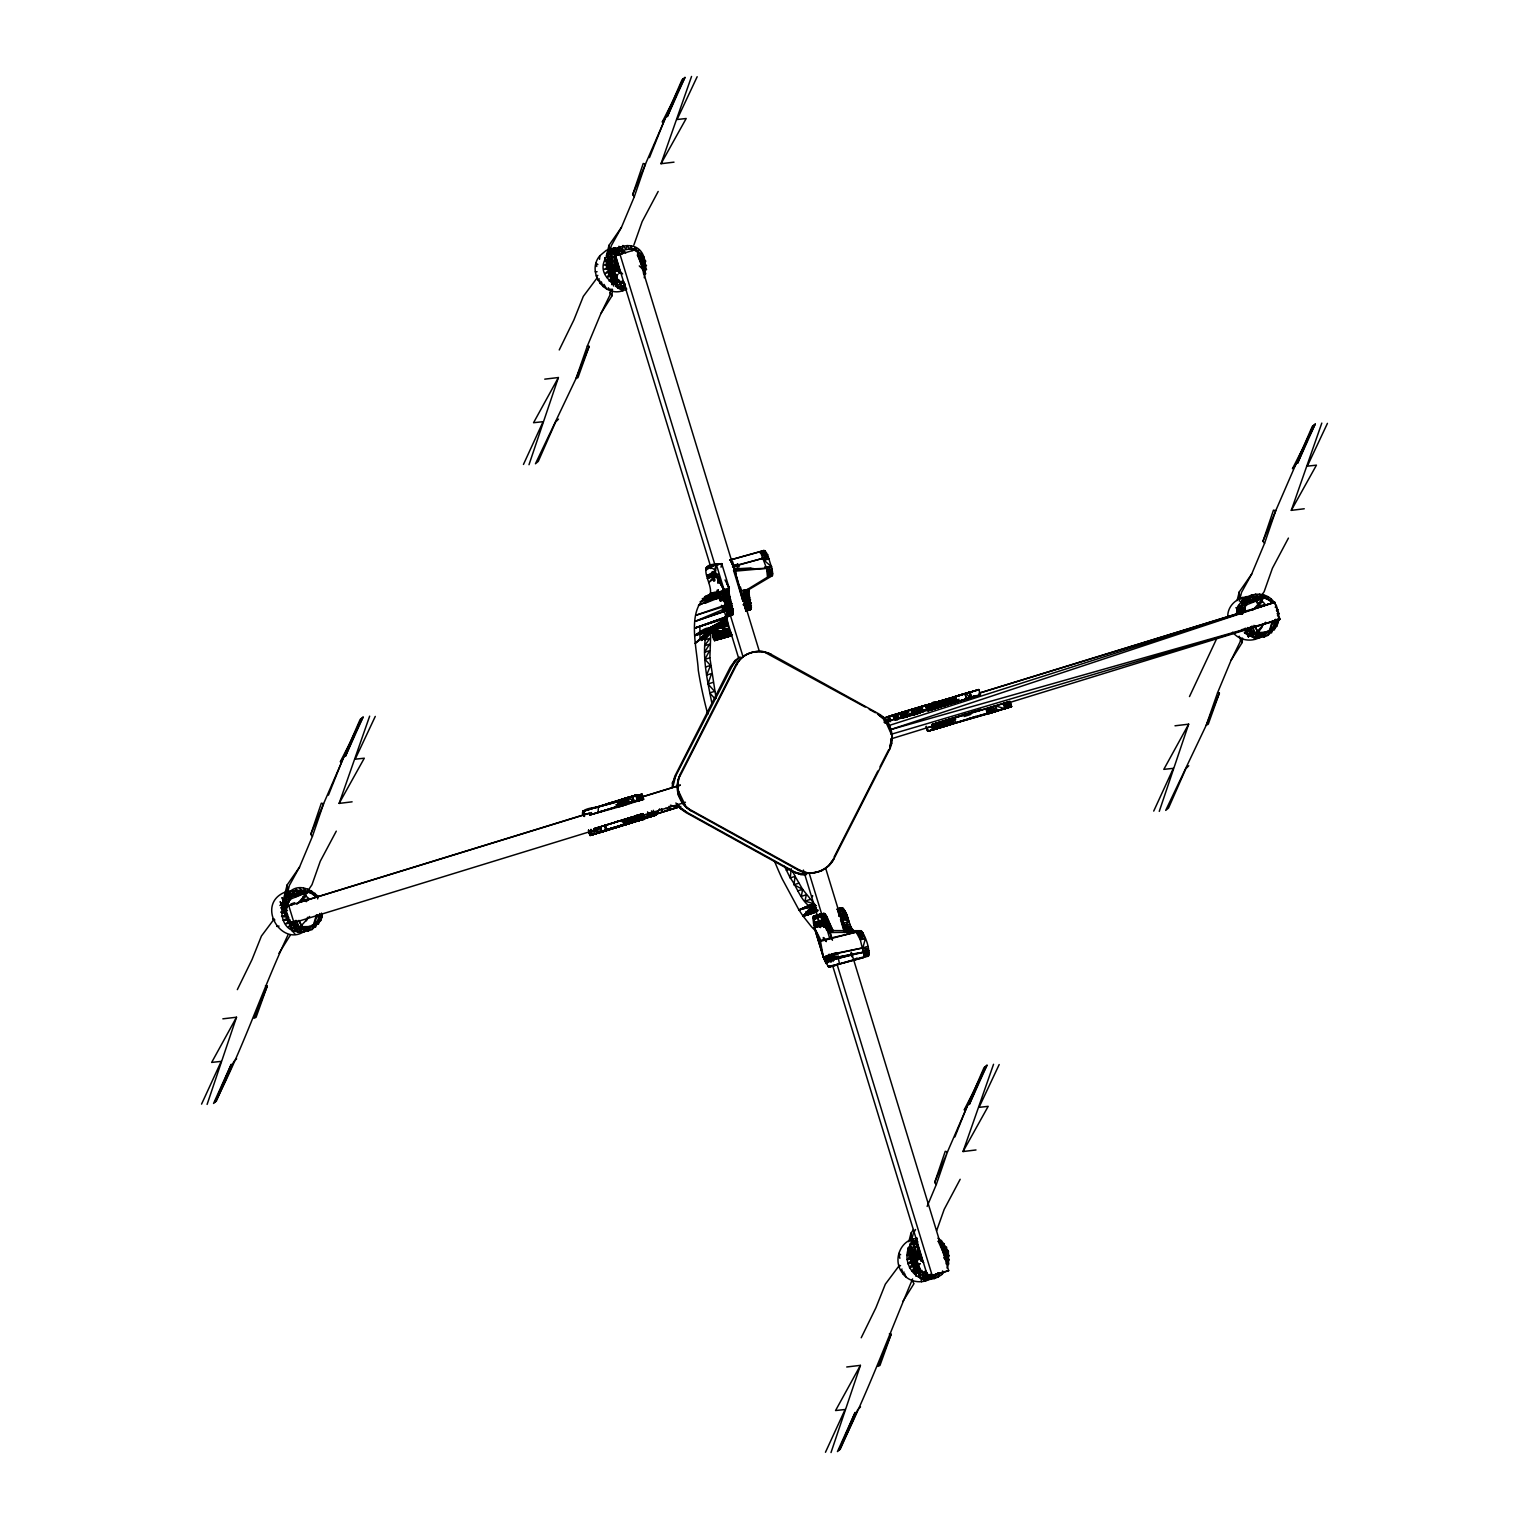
<?xml version="1.0" encoding="UTF-8"?>
<svg xmlns="http://www.w3.org/2000/svg" width="1529" height="1529" viewBox="0 0 1529 1529"><rect width="100%" height="100%" fill="white"/><g stroke="black" fill="none" stroke-linecap="round" stroke-linejoin="round"><path stroke-width="1.5" d="M705.309 602.846L718.993 595.756L718.305 592.258C682.871 597.935 696.956 645.754 698.275 670.161A131.57 34.058 72.9 0 0 707.793 714.291M700.072 639.886L699.842 626.527M711.654 702.059C707.143 679.182 701.486 655.081 706.494 631.859L711.826 629.432L699.823 633.943L713.278 627.253L694.892 635.452L712.227 628.648L694.892 635.452L726.925 619.226L699.823 633.943L711.042 631.381L695.236 643.365L706.13 632.891L711.425 630.33L694.892 635.452L726.925 619.226L713.278 627.253L711.042 631.381L694.892 635.452C711.616 622.704 711.081 627.75 714.521 640.555L731.569 635.682L727.766 625.495L727.135 617.984L694.911 628.056L727.46 616.588C730.461 607.988 722.472 599.425 724.306 590.576L716.26 564.258C694.758 563.857 713.871 584.116 710.01 594.59L704.563 596.788L718.305 592.258L707.143 597.285L705.098 600.152L718.993 595.756L702.212 598.795L716.929 592.66M926.689 727.9L931.658 726.543L933.397 729.734L942.934 726.848L943.355 721.115L944.922 726.218L927.721 731.302L926.173 726.199L927.969 731.225L935.672 728.798L934.104 723.695M636.16 815.836L643.078 813.676L644.129 818.971L600.782 832.407L594.38 830.515L593.864 828.814L631.362 817.346L636.733 821.283L636.16 815.836L643.078 813.676L644.626 818.779L635.032 821.761L632.738 816.849L634.306 821.952L638.491 820.672L636.943 815.549L638.147 815.205L639.562 820.366L638.491 820.672L636.943 815.549L643.059 813.676L644.646 818.779L641.263 819.869L638.147 815.205L639.638 820.328L638.338 820.748L636.16 815.836L603.63 825.851M822.468 870.364C815.129 873.174 805.802 874.473 798.998 869.753L686.464 807.599L678.341 795.176L677.92 780.077L679.965 774.687L735.545 665.402C741.871 652.635 758.9 647.608 771.285 654.431L878.391 713.642C890.776 720.484 895.841 737.131 889.419 749.745L833.84 859.03C827.437 871.683 810.485 876.996 798.1 870.001L691.012 810.79C678.819 804.025 672.779 786.403 680.864 774.438L736.443 665.153C740.705 655.1 753.147 650.054 763.602 651.641L865.146 707.048M913.788 714.846L920.477 712.801L918.853 713.317L917.304 708.214L913.405 709.399L917.209 713.814L917.304 708.214L918.776 707.774L935.022 702.996L937.239 707.908C942.896 706.054 934.926 697.969 931.027 704.238L930.377 710.01L927.778 710.775L925.829 705.786L934.257 703.187L939.265 707.258M736.347 573.853L730.346 559.958L759.053 552.007L760.907 553.269L766.583 568.31L767.52 577.14L744.183 591.436L742.826 600.763L748.082 597.954L749.267 589.353L772.451 575.63L772.164 569.266L767.577 554.798L763.984 550.478L729.792 560.073M977.853 711.405L981.026 709.494L934.735 723.771L934.659 729.371L932.346 726.332L931.849 724.631L1009.943 701.467L1011.548 706.589L1004.821 708.692L995.704 705.92L989.053 707.946L988.9 713.565L945.744 725.74L944.177 720.618L947.082 725.338L945.763 725.74L944.177 720.618L946.967 725.338L948.84 719.222L950.981 724.134L949.012 724.765L947.368 721.535L932.537 724.803M710.87 568.578L711.233 565.998L706.742 566.934L721.726 563.666L729.046 587.614L729.505 604.815L695.982 615.231L729.734 603.515L731.665 603.649L732.888 614.352L694.911 628.056L725.778 617.659L728.32 607.261L722.949 589.429M949.012 724.765L949.108 721L950.579 724.268L948.84 719.222M918.853 713.317L918.776 707.774L919.923 711.157L935.308 708.481L935.022 702.996L928.81 704.907L930.377 710.01L980.433 694.701L978.866 689.598L920.038 707.411L919.923 711.157L939.246 706.876M928.81 704.907L928.581 710.545L940.297 706.99L942.495 700.722L945.151 699.919L955.434 696.804L957.001 701.907L944.062 705.825L942.495 700.722L946.719 705.022L945.151 699.919L949.375 704.2L947.827 699.097L951.86 703.455L980.433 694.701M969.08 692.293L895.918 714.635L895.688 720.235L893.815 714.922L889.993 716.05L884.966 723.121L883.399 718.018L947.235 698.944L951.573 703.206L953.102 697.148L978.866 689.598L933.531 703.474L935.098 708.577L930.377 710.01M745.789 605.771L751.14 603.439L742.979 599.521L749.764 597.514L742.826 600.763L742.979 599.521L748.082 597.954L751.14 603.439L748.579 602.139L747.738 598.546L742.826 600.763L744.031 592.851L748.962 591.341L744.088 594.666L745.923 610.893L750.854 609.383L749.306 595.259L744.088 594.666L744.183 591.436L749.267 589.353L742.425 597.686M584.231 816.486C575.573 807.427 601.623 807.312 598.393 806.72L598.126 812.434L589.735 814.976L589.219 813.275L583.715 814.785L583.046 811.287L590.614 808.879M933.913 707.029L932.346 703.799L935.308 706.589L937.162 702.308L936.971 706.092L933.913 707.029L934.104 708.825L933.263 703.531L925.829 705.786L926.593 709.265M711.425 630.33L706.494 631.859L708.787 628.457L721.975 622.131L727.288 623.564L711.176 629.317L722.988 627.521L728.913 629.26L717.713 631.401L713.317 634.955L724.822 632.547L726.638 637.211L731.646 634.401L726.16 634.019L712.954 636.981L718.267 637.249L731.646 634.401L714.521 640.555L718.267 637.249L731.091 632.49L712.954 636.981L718.095 634.592L730.289 631.267L713.336 638.759L731.646 634.401M942.934 726.848L941.367 721.745L936.742 723.179L936.302 728.874L934.735 723.771L933.091 724.268L934.659 729.371L931.849 724.631L938.137 722.72L941.023 727.422L941.367 721.745L942.934 721.248L944.502 726.351L943.355 721.115L942.151 723.332L944.922 726.218M316.427 914.858L312.088 929.517C263.657 947.177 279.215 860.674 318.032 896.338L317.669 898.937M1272.396 620.621L1268.076 635.299L1264.215 636.905L1255.94 637.727L1247.97 635.185L1244.472 632.758L1248.39 628.171C1256.953 637.173 1273.81 632.738 1276.581 620.526L1278.225 622.36L1276.696 626.336L1268.076 635.299L1273.504 620.717M290.548 928.887L291.007 922.274M558.505 419.099L555.639 421.966L538.265 461.376L535.456 463.765L576.013 378.523L587.327 346.089L600.821 313.693L611.982 295.823L612.441 289.21M612.9 282.578L613.339 275.965L609.077 274.933M844.524 931.696L841.256 920.343L846.932 915.106L845.403 914.132L839.536 915.011L845.938 912.756L839.44 916.196L837.892 909.583L841.982 907.71L838.446 908.742L846.168 932.48L844.964 925.771L848.996 921.624L845.461 918.05L839.44 916.196L839.956 912.201L837.338 909.277L841.982 907.71C849.302 913.291 847.506 924.835 853.985 931.257L847.697 931.983M914.743 1272.606L915.355 1263.776L911.074 1262.763M1188.759 765.742L1185.892 768.609L1168.538 808.019L1165.71 810.389L1206.266 725.166L1217.581 692.733L1231.074 660.318L1242.236 642.467L1242.542 638.052M842.039 920.382L846.416 918.681L845.403 914.132L839.536 915.011M309.623 916.463L300.334 926.746L299.952 931.964L303.296 927.243C311.094 927.816 318.624 922.293 320.593 914.762L322.237 916.597L320.708 920.573L312.088 929.517L317.516 914.954M1265.611 622.246L1256.322 632.528L1255.94 637.727L1259.284 633.006L1260.125 637.746L1262.247 632.949L1264.215 636.905L1268.363 631.018M913.845 1252.843L916.769 1252.538M611.848 265.014L614.754 264.727M1242.102 611.657L1239.235 611.332M319.733 913.463L318.433 924.147L318.357 916.196M1275.721 619.245L1274.421 629.929L1273.504 626.661L1274.766 619.627M672.053 787.454L674.748 776.35L730.308 667.064L735.124 660.452L740.055 656.916M955.816 722.969L954.249 717.865L953.274 723.733L951.707 718.63L947.349 719.93L948.917 725.052L946.585 725.759L942.686 721.363L947.349 719.93L951.191 724.345L951.707 718.63L989.053 707.946L992.627 712.438L997.271 711.023L995.704 705.92L994.806 711.788L991.06 707.335L992.627 712.438L988.9 713.565L987.333 708.462L1009.981 701.486L1011.548 706.589L1009.484 701.639L1003.272 703.588L1004.821 708.692M599.54 259.318L599.884 255.725L606.229 250.374L614.161 247.946L622.418 248.883L621.328 254.311L614.333 252.629L607.3 253.986L613.607 286.038L604.853 257.904M721.038 567.221L721.726 563.666L716.26 564.258L715.438 572.305L724.306 590.576L729.046 587.614L726.887 583.409M675.627 776.101L672.741 787.435L672.435 782.848L675.627 776.101L735.124 660.452M889.419 749.745L892.305 736.328L888.273 723.121L877.493 713.89L883.8 718.745L890.451 715.668L898.23 717.789M637.268 254.961L645.792 273.767L643.518 273.767C650.532 223.177 578.899 263.103 625.151 284.203L623.488 289.019C563.417 262.912 656.113 212.359 644.244 277.743M914.399 1240.573L917.572 1244.816C907.041 1255.557 916.559 1276.065 931.677 1274.632L930.396 1279.314C910.175 1281.837 898.498 1253.111 914.399 1240.573L917.992 1241.968M638.357 252.954L641.626 253.451L640.766 255.439L646.557 269.582L644.359 270.786L638.357 252.954L638.644 250.393L635.491 251.004L635.147 247.985L632.356 249.686L631.248 246.341L629.031 249.017L627.158 245.5L625.705 248.998L622.991 245.5L622.36 249.647L625.743 252.897M823.672 927.262L823.94 913.291L813.466 916.253L814.307 927.549L824.055 959.275L828.546 966.959L868.472 956.103C869.772 947.579 866.102 937.755 861.171 930.721L833.439 930.607L828.966 932.518L819.812 915.317L813.466 916.253L817.824 916.081L818.091 915.164L813.466 916.253L822.296 913.788L829.865 938.844M946.986 1268L948.553 1264.024L941.119 1243.211L941.405 1240.65L937.889 1238.242M845.957 932.059L844.065 923.134L848.996 921.624L841.466 918.413L846.932 915.106L844.696 913.367L839.44 916.196L838.886 910.615L844.887 910.692L839.994 914.992L841.256 920.343L844.065 923.134L848.079 931.773L853.01 930.263L845.021 930.683M791.277 868.759L790.206 877.914C797.45 886.839 802.649 907.462 815.779 908.169M938.424 705.27L938.882 701.448L941.405 706.264M837.357 908.78L841.982 907.71L837.338 909.277L839.44 916.196L839.956 912.201L844.887 910.692M623.144 804.445L623.908 798.635L637.364 794.736L634.076 795.806M812.893 920.955L817.709 917.572L812.893 917.591L824.743 913.807L826.558 916.291L826.061 920.21L813.657 925.179L819.238 926.039L818.588 923.669L813.657 925.179L816.62 922.656M695.236 643.365L705.882 633.713L710.813 632.184L709.857 657.795L716.088 698.256M747.681 609.345L751.236 608.523L745.923 610.893L744.91 603.267L750.414 599.884L744.833 599.024L749.306 595.259L744.375 596.769L742.979 599.521L746.209 604.949L745.923 610.893L750.854 609.383L746.859 610.319M804.77 915.699L808.057 914.686L815.702 905.55L802.61 889.343L793.952 884.699L795.137 876.385L792.251 870.67M727.288 623.564L708.787 628.457L722.128 623.736L709.876 628.285L727.766 625.495L711.998 630.789L727.766 625.495L710.526 628.629L727.288 623.564L709.227 628.285L722.128 623.736L727.288 623.564L711.998 630.789L729.753 631.037L724.822 632.547L722.452 625.552L722.185 619.589L727.135 617.984L708.787 628.457L715.457 627.1L719.089 638.854L731.569 635.682L714.521 640.555L726.715 635.911M731.99 559.442L730.346 559.958L734.073 567.641L742.826 600.763L744.375 596.769M832.445 940.278L827.877 924.376L828.45 920.343L826.597 919.044L821.169 920.706L822.946 925.905L825.66 927.511L830.591 925.982L821.169 922.063L814.307 927.549L818.206 936.627L823.366 957.192L831.585 954.192L862.815 947.884L868.396 948.764L863.465 950.273L868.816 950.77L864.114 954.153L869.045 952.643L864.133 955.74L863.541 957.632L828.546 966.959L868.873 955.415L864.133 955.74L860.311 939.743L856.24 932.231L828.966 932.518L832.502 929.479L826.558 916.291L821.646 917.801L827.533 918.164L822.449 921.758L822.946 925.905L814.307 927.549L823.366 957.192L834.777 954.765M694.911 628.056L732.582 614.887L730.48 607.988L728.32 607.261L726.791 616.722L722.185 619.589M864.153 951.745L868.816 950.77L833.248 959.6L831.585 954.192L833.248 959.6L825.908 963.499L835.274 956.657L838.332 958.033L839.517 964.226M753.185 568.425L739.424 569.667L738.278 568.425L733.614 570.47L739.596 568.635L751.007 567.985M745.98 605.35L749.726 603.363L749.535 600.496L744.375 601.356L748.79 598.718L750.414 599.884L744.375 601.356M716.05 573.853L716.26 576.72L724.306 590.576L710.01 594.59L718.401 593.806L705.098 600.152M718.993 595.756L698.428 605.388L715.515 597.782L730.461 599.75L731.665 603.649L724.822 605.025L726.562 610.434L695.275 621.29L728.32 607.261L730.958 615.384L727.46 616.588L730.958 615.384L730.48 607.988L725.281 608.924L724.555 605.656L725.53 601.26L730.461 599.75L728.97 592.239L715.037 595.603L713.603 593.386L710.01 594.59L715.304 591.991M728.224 612.594L733.155 611.084L728.224 614.486L733.155 612.976L732.582 614.887L733.155 611.084L727.957 610.319L726.256 607.242L731.187 605.713L732.888 608.79L726.562 610.434L730.48 607.988L732.582 614.887L732.888 608.79L727.46 607.816L725.51 605.599L730.461 599.75L729.734 603.515L724.555 605.656L729.505 604.815L729.218 594.494L715.515 597.782L715.037 595.603L729.734 597.055L731.493 608.905L726.562 610.434L725.281 608.924M824.207 927.281L824.972 922.943L814.307 927.549L820.003 938.538L823.366 957.192L828.298 955.682L831.413 961.55M729.734 603.515L729.505 604.815L724.842 589.544M1227.73 616.111C1228.093 597.533 1254.449 589.372 1265.19 604.586L1258.271 606.057L1262.228 601.528L1257.106 603.248M1276.696 626.336L1275.358 623.736L1278.225 622.36L1278.97 618.156M812.434 896.682L812.625 895.612M784.511 866.312L790.206 877.914L795.137 876.385L802.61 889.343L801.368 896.338L806.299 894.828L804.98 901.097L813.447 903.62L798.96 909.965L782.236 878.946A131.57 34.058 72.9 0 1 774.266 860.579M726.676 611.906L727.88 605.312L718.324 594.59L716.986 590.27M289.478 926.459L290.281 922.121M610.988 288.924L609.803 295.403L600.821 313.693M611.772 284.604L613.339 275.965L609.708 276.501M912.603 1278.913C888.521 1336.021 867.039 1394.716 838.943 1450.333L855.17 1412.356L837.452 1451.575L840.281 1449.205L857.635 1409.795L860.502 1406.928M913.769 1272.415L915.355 1263.776L911.704 1264.33M1240.841 637.727L1240.057 642.046L1231.074 660.318M288.35 906.353L284.451 905.283L287.834 888.368L287.108 885.004L299.55 867.058L312.432 836.344L323.594 803.719L360.118 719.49L363.08 717.12L345.42 756.339L361.513 718.362L342.936 758.9L328.41 795.176M606.765 263.485L609.708 248.692L609.001 245.328L621.443 227.381L634.325 196.668L645.486 164.023L682.01 79.814L684.973 77.425L667.313 116.644L683.406 78.667L664.809 119.224L649.443 157.621M611.696 284.26L613.339 275.965L610.836 282.024M910.042 1244.969L908.36 1253.417L913.272 1233.559L915.546 1229.488M910.883 1240.726L910.997 1233.139L913.501 1229.545M913.692 1272.071L915.355 1263.776L913.673 1267.828M1239.14 599.54L1239.254 591.952L1251.716 574.006L1264.579 543.292L1275.74 510.667L1312.283 426.438L1315.227 424.068L1297.567 463.287L1313.659 425.31L1295.082 465.848L1292.464 468.696L1315.227 424.068M943.355 721.115L943.985 726.485L939.666 727.823L940.469 723.829L955.74 719.146M618.901 273.443L618.844 268.167L617.2 266.046M920.917 1261.253L920.859 1255.997L919.197 1253.876M287.146 907.92L285.503 896.204L286.515 891.617L294.772 890.795L302.742 893.318L309.202 898.823L306.201 901.69M300.334 926.746L295.881 931.104L297.429 925.829L291.982 929.422L294.829 924.357L288.503 926.975L292.402 922.407L297.429 925.829L303.296 927.243L304.137 931.983L306.278 927.166L308.227 931.123L309.24 926.536M705.939 570.107L710.985 566.934L706.322 567.507L716.26 564.258L714.311 571.578L716.26 576.72L708.73 582.53L714.98 575.229L718.458 574.598M1242.809 611.332L1241.491 601.967L1242.504 597.38M1264.215 636.905L1265.209 632.318M935.519 1273.925L934.467 1278.512L930.396 1279.314L938.309 1272.778L938.328 1276.887L934.467 1278.512L938.309 1272.778M939.991 1273.084L938.328 1276.887L941.768 1274.536L942.609 1270.924M634.306 821.952L635.261 817.919L643.461 815.397L643.059 813.676L635.166 816.18L636.733 821.283L634.497 816.333L634.306 821.952L632.738 816.849L635.032 821.761M955.434 696.804L954 702.805L952.433 697.702L951.86 703.455L950.006 698.103L894.771 714.788L895.057 720.274M725.033 588.875L729.505 604.815L729.734 597.055L715.056 598.795L713.623 595.985L713.603 593.386L719.452 592.832L715.037 595.603L718.783 596.539L727.88 605.312L724.746 607.281L728.32 607.261L725.491 618.481L722.491 618.672L733.155 612.976M833.439 930.607L832.502 929.479L827.571 930.989L831.547 927.912L825.66 927.511L823.29 925.274L824.781 925.37L823.08 923.65L823.519 921.853L827.533 918.164L813.18 922.924L826.061 920.21L826.558 916.291M282.1 907.27L283.075 903.295L286.84 902.358M836.363 953.924L836.688 952.624L831.585 954.192M284.451 905.283L289.382 885.425L299.55 867.058M606.898 263.389L611.275 245.749L621.443 227.381M1236.617 612.231L1238.261 605.618M1239.35 601.203L1241.529 592.373L1251.716 574.006M727.192 611.753L728.32 607.261M793.761 871.434L686.674 812.205L680.252 808.382L677.939 804.445L680.252 808.382L685.776 812.453L792.863 871.683L800.565 874.454L804.808 874.607L792.863 871.683L800.565 874.454L806.605 874.607M287.108 885.004L282.177 904.423L287.834 888.368M290.109 922.904L285.541 923.917L290.357 920.114L283.19 920.324L288.771 917.476L281.546 916.33L287.605 914.571L280.686 912.125L286.86 910.596L280.667 907.844L286.955 906.716C288.102 893.318 306.316 886.705 315.547 896.606L318.032 896.338M606.268 256.107L609.001 245.328M908.818 1241.777L910.997 1233.139M1237.076 600.591L1239.254 591.952M1274.02 602.101C1263.164 587.06 1237.19 595.106 1236.655 613.607L1242.943 612.498C1244.09 599.081 1262.304 592.487 1271.536 602.369L1274.02 602.101L1276.39 605.675L1278.913 613.874L1277.116 613.683M743.17 604.662L748.579 602.139L743.916 604.165L751.37 605.503L746.477 608.752L745.923 610.893L743.916 604.165L748.579 602.139L744.833 601.891L740.418 587.06M644.665 264.67L642.677 258.344L644.779 267.728L646.499 265.281L644.665 264.67L645.601 261.039L642.677 258.344L643.977 257.044L640.766 255.439L644.359 270.786L639.275 265.912M833.018 961.473L834.184 957.001M943.718 1257.775L947.101 1261.043L948.362 1251.295L941.405 1240.65L938.233 1241.261L947.101 1261.043L946.26 1264.005L948.553 1264.024L948.362 1251.295L938.233 1241.261M832.216 954.516L862.815 947.884L865.376 938.653L859.604 937.755L864.535 936.226L858.744 935.805L862.796 932.652L857.024 932.977L861.171 930.721L820.213 941.405L819.047 940.144M606.784 269.352L608.083 264.899M317.516 920.898L315.528 927.166L315.165 923.325M1273.504 626.661L1271.516 632.93L1271.153 629.107M306.412 920.821L307.539 917.304M207.103 1104.416L236.517 1017.225L222.852 1018.83M528.996 464.72L558.41 377.529L544.744 379.154M831.011 1452.55L860.426 1365.359L846.741 1366.983M1159.269 811.364L1188.664 724.173L1174.998 725.797M369.655 716.145L339.132 803.413L352.11 801.827M691.548 76.45L661.025 163.718L674.002 162.15M993.544 1064.28L963.041 1151.547L975.999 1149.961M1321.801 423.093L1291.298 510.361L1304.256 508.775M310.769 834.375L321.338 803.203L323.594 803.719L310.769 834.375L312.432 836.344M632.662 194.68L643.231 163.507L645.486 164.023L632.662 194.68L634.325 196.668M927.128 1206.419L936.321 1184.478L934.678 1182.509L945.228 1151.337L947.483 1151.853L984.026 1067.624L986.989 1065.254L969.31 1104.473L985.402 1066.497L966.825 1107.034L954.88 1136.907M1262.935 541.323L1273.485 510.151L1275.74 510.667L1262.935 541.323L1264.579 543.292M715.209 699.021L709.666 692.885L714.597 691.376L707.984 683.96L711.52 673.601L706.589 675.111L710.526 665.459L704.926 659.324L709.532 650.704L704.601 652.214L709.552 644.206L704.621 645.716L709.915 638.338L704.984 639.867L710.622 633.121L705.691 634.65M936.321 1184.478L947.483 1151.853L934.678 1182.509M287.911 935.098C262.09 990.161 243.379 1048.149 215.054 1102.199L231.28 1064.222L213.563 1103.441L216.373 1101.071L233.746 1061.661L236.613 1058.794M606.898 256.719L609.708 248.692M910.309 1240.516L911.724 1236.502M1238.566 599.33L1239.981 595.316M633.866 245.041L642.161 221.571L658.177 191.45M936.627 1230.73L944.177 1209.382L960.174 1179.279M267.25 986.09L256.069 1017.301L254.12 1018.218L267.25 986.09L265.434 985.785M589.143 346.414L577.962 377.625L576.013 378.523L589.143 346.414L587.327 346.089M891.159 1334.225L879.959 1365.435L878.009 1366.353L891.159 1334.225L889.324 1333.919M1219.397 693.057L1208.216 724.249L1206.266 725.166L1219.397 693.057L1217.581 692.733M833.897 960.365L835.274 956.657L824.055 959.275L828.298 955.682L830.839 961.989M201.56 1104.129L221.227 1061.374L211.671 1062.407L236.517 1017.225M523.453 464.453L543.101 421.698L533.564 422.711L558.41 377.529M825.469 1452.263L845.117 1409.509L835.56 1410.541L860.426 1365.359M1153.726 811.077L1173.374 768.342L1163.817 769.355L1188.664 724.173M375.274 716.413L355.168 759.187L364.284 758.212L339.132 803.413M697.167 76.718L677.06 119.51L686.177 118.517L661.025 163.718M999.182 1064.547L979.057 1107.34L988.174 1106.346L963.041 1151.547M1327.44 423.361L1307.314 466.154L1316.431 465.16L1291.298 510.361M237.339 989.626L252.017 959.6L261.421 936.054L274.15 919.025M559.232 349.95L573.91 319.905L583.313 296.358L597.457 277.456M861.228 1337.76L875.926 1307.735L885.329 1284.188L899.472 1265.267M1189.486 696.574L1216.415 639.218M604.93 257.732L617.659 287.815L621.118 286.764L626.737 289.077L622.915 290.72L617.659 287.815L610.128 271.627L611.065 267.422L612.881 266.161L617.124 267.116L619.837 273.06M917.82 1254.774L920.859 1255.997L915.642 1256.418L912.832 1259.59L916.349 1276.275M829.043 865.643L831.929 860.846M608.867 273.748L608.504 267.327L612.881 266.161L607.3 253.986L611.065 267.422L606.573 268.626L608.504 267.327L612.632 268.32L613.97 272.716L611.103 275.851L610.606 267.288L612.881 266.161L610.09 248.749M834.031 857.177L877.856 771.017M879.978 766.813L888.54 749.994M916.291 1254.181L921.452 1258.596L918.566 1258.883L917.954 1256.303L916.903 1238.203L912.832 1239.006L915.642 1256.418L913.367 1257.545L913.864 1266.088L915.795 1264.808L916.655 1260.584L915.374 1258.558L911.246 1257.583L909.315 1258.883L912.832 1259.59L910.061 1244.243L917.075 1242.867L923.038 1262.285M684.973 77.425L662.21 122.052L664.809 119.224M363.08 717.12L340.317 761.748L342.936 758.9M986.989 1065.254L964.207 1109.882L966.825 1107.034M336.284 831.145L320.268 861.247L311.973 884.737L308.055 890.49M891.732 743.247L890.031 746.439L891.407 738.889L890.987 742.731M1288.431 538.093L1272.434 568.215L1264.139 591.685L1261.521 595.526M1262.4 626.584L1258.138 632.471L1248.352 636.733L1244.874 628.4M289.249 902.244L289.096 895.516L294.772 890.795L292.631 895.612L296.091 896.472L298.862 891.655L292.631 895.612L285.503 896.204L288.102 904.709M1245.294 610.262L1245.084 601.298L1250.76 596.558L1248.601 601.375L1252.079 602.235L1254.85 597.419L1248.601 601.375L1241.491 601.967L1244.09 610.472M739.233 566.781L737.781 564.258L737.647 566.59M278.928 953.37L290.09 935.519M902.817 1301.504L913.979 1283.653L912.048 1280.365M599.884 255.725C586.563 270.996 603.401 297.505 622.915 290.72L615.537 274.608L609.058 274.8M904.098 1272.09L902.932 1273.829C910.768 1284.226 928.027 1284.494 935.805 1273.905M300.2 901.995L305.437 894.331M916.903 1238.203L913.501 1243.173L917.897 1256.322L921.108 1259.342L917.075 1242.867L919.885 1257.354L915.374 1258.558L915.795 1264.808L920.057 1263.718L913.864 1266.088L920.057 1263.718M308.227 931.123L312.375 925.236M1256.513 602.254L1258.73 599.1L1252.079 602.235M1275.205 607.281L1276.39 605.675M655.024 811.651L656.037 815.053L639.16 819.907L637.192 814.919L637.306 820.481L629.203 822.831L655.712 814.269L659.802 808.803M281.604 909.258L285.541 904.079M711.233 565.998L706.322 567.507L721.726 563.666L706.742 566.934L710.029 565.921M770.406 654.68L771.285 654.431C758.996 648.564 742.349 652.023 736.443 665.153L735.545 665.402M750.395 609.708L747.108 610.721L744.833 601.891L747.738 598.546L743.725 599.788L745.483 601.394L744.91 603.267L749.898 602.35L751.14 603.439L746.209 604.949M844.486 932.575L840.53 919.579L844.639 915.967L844.352 914.189L840.013 915.852M296.894 904.27L307.749 892.248L307.692 889.266L310.616 893.204L311.534 890.91L313.235 894.675L315.012 893.299L315.547 896.606M1252.882 610.033L1263.718 598.011L1263.68 595.029L1266.604 598.967L1267.503 596.673L1269.204 600.457L1271 599.062L1271.536 602.369M913.081 1252.499L908.799 1257.182L914.17 1254.487M285.503 896.204L290.606 890.776L289.096 895.516L289.937 900.008M1241.491 601.967L1246.594 596.539L1245.084 601.298L1245.925 605.771M742.788 597.801L748.962 591.341M941.768 1274.536L944.674 1271.555M805.974 911.571L808.057 914.686L815.129 907.538M817.117 915.011L819.907 926.937M609.115 271.34L617.907 267.671L618.71 271.073L609.115 271.34L614.085 266.486M911.131 1259.151L919.923 1255.481L920.706 1258.902L911.131 1259.151L914.438 1255.921M1256.322 632.528L1251.85 636.867L1253.417 631.592L1247.97 635.185L1250.818 630.12L1244.472 632.758M798.1 870.001L798.998 869.753C811.268 877.283 826.883 870.67 833.84 859.03L832.961 859.279M701.715 640.364L711.042 631.381L705.882 633.713M822.602 919.674L822.449 921.758L829.712 923.86L825.66 927.511M831.241 961.607L828.986 957.746L824.953 961.531L829.884 960.002L827.227 962.333M772.451 575.63L767.52 577.14L772.68 574.598L767.749 576.108L772.718 573.165L767.615 572.859L772.546 571.33L767.233 570.776L771.514 566.781L764.175 560.359L768.38 556.709L761.805 558.333M844.352 914.189L841.351 916.98L844.639 915.967L845.461 918.05L841.237 919.866M622.418 248.883L617.907 253.088L618.328 248.004L614.333 252.629L615.136 266.065L612.632 268.32L613.033 274.551L610.606 267.288L615.136 266.065L610.74 252.916L614.161 247.946L617.124 267.116L612.632 268.32L613.97 272.716M701.677 640.479L710.813 632.184M622.36 249.647L618.901 246.303L619.513 250.852L615.078 247.946L617.047 252.419L611.657 250.316L614.811 254.559L608.752 253.374L612.995 256.929L606.497 256.929L611.6 259.586L604.968 260.847L610.721 262.529L615.059 278.622L609.077 281.011L612.747 275.43L610.472 268.722L605.083 273.519L611.141 271.722L606.745 277.494L612.747 275.43L610.377 265.702L604.203 265.052L610.721 262.529L622.59 273.92M917.572 1244.816L911.513 1243.612L915.737 1247.167L909.258 1247.167L914.342 1249.824L907.729 1251.104L913.482 1252.786L917.801 1268.879L911.838 1271.268L915.489 1265.687L913.214 1258.979L907.825 1263.757L913.883 1261.979L909.507 1267.732L915.489 1265.687L913.119 1255.94L906.965 1255.309L913.482 1252.786L923.65 1262.553M722.93 629.279L728.913 629.26L712.782 632.93L716.929 629.279M816.792 911.743L808.057 914.686L815.779 907.92M725.014 579.969L729.046 587.614L724.039 591.914L714.291 593.94L718.324 594.59L720.121 600.935M931.677 1274.632L926.249 1279.276L927.893 1274.441L922.14 1278.378L924.204 1273.389L918.279 1276.696L920.745 1271.497L913.482 1252.786M703.646 638.95L710.622 633.121M763.984 550.478L759.053 552.007L765.016 550.841L760.907 553.269L766.717 553.116L761.786 554.626L767.577 554.798L763.449 558.219L733.328 566.17L737.781 564.258L732.506 566.839L768.38 556.709L761.48 558.62M950.293 698.352L970.036 692.025L971.259 697.396L937.678 707.793L933.531 703.474M744.661 602.904L747.949 600.285L744.222 601.834M826.597 919.044L829.712 923.86L823.08 923.65L828.45 920.343L823.519 921.853L821.665 920.554L826.061 920.21L825.622 914.82L812.797 919.082L817.709 917.572M597.82 279.979L599.272 278.851M902.339 1270.675L902.932 1273.829L900.581 1270.236L902.034 1269.089M848.079 931.773L851.978 928.715L844.218 929.192M816.524 911.265L808.057 914.686L816.39 908.207M621.328 254.311L624.635 251.826M726.256 607.242L730.422 604.07L732.391 606.306L726.256 607.242L732.888 608.79L726.734 609.421L727.957 610.319L695.275 621.29M821.646 917.801L825.622 914.82M286.515 891.617C252.113 903.429 285.216 954.65 309.47 926.574L302.15 926.689L292.364 930.951L280.208 901.804M813.772 908.646L803.145 916.215L811.268 926.478A131.456 34.02 72.9 0 0 815.148 930.416M816.276 910.692L808.057 914.686L815.148 909.659M614.429 276.08L612.02 277.724L617.296 275.774L612.02 278.144M612.728 279.845L615.9 277.666L610.836 275.182M279.903 905.474L283.075 903.295M914.017 1265.553L919.311 1263.604M914.743 1267.675L917.916 1265.496L911.15 1262.17L920.706 1258.902M625.151 284.203L619.379 288.14L621.443 283.133L615.537 286.458L618.003 281.26L610.721 262.529M284.719 906.429L287.089 904.384L281.814 906.735L287.146 904.786M719.452 592.832L714.291 593.94L724.039 593.749L728.97 590.404L713.603 593.386L717.025 592.392M744.031 592.851L749.267 589.353L742.922 590.156M295.25 934.391L292.364 930.951L286.535 912.087L283.037 911.494L284.967 910.195L286.267 914.457M744.107 600.954L747.738 598.546M814.345 908.761L803.145 916.215L798.96 909.965L813.447 903.62L798.96 909.965L815.702 905.55L811.612 907.634L803.145 916.215L816.429 912.087M816.161 909.621L808.057 914.686L815.549 909.736M831.795 957.078L824.953 961.531L837.452 957.307M814.861 908.742L803.145 916.215L810.771 907.06L814.804 904.862L803.891 908.455L815.702 905.55M808.057 914.686L815.874 909.717M932.69 729.945L931.658 726.543L941.367 721.745M823.94 913.291L826.061 920.21L824.743 913.807L820.691 916.33L812.893 917.591L817.824 916.081M818.091 915.164L816.467 915.661L821.704 913.75L813.466 916.253L822.296 913.788L818.416 914.762M636.924 817.423L643.059 813.676L639.714 814.766L641.263 819.869M833.018 956.084L837.414 953.408L838.14 955.166M863.885 952.299L833.515 957.976L836.592 956.103M764.691 567.183L771.514 566.781L766.583 568.31L734.608 569.572L737.685 567.718M735.545 566.781L738.488 565.023L733.328 566.17M813.657 925.179L821.169 920.706L824.418 920.726M726.925 619.226L721.975 622.131L726.906 620.621L714.158 626.756M930.76 1274.211L932.9 1276.944L927.014 1275.224L920.401 1278.053L907.691 1247.989L916.177 1276.18M831.413 955.205L824.055 959.275L828.986 957.746M831.757 938.768L827.132 923.612L822.946 925.905L829.712 923.86M857.024 958.033L852.934 960.25L854.577 959.753M744.833 601.891L747.949 600.285L745.445 603.458L745.923 610.893L746.458 607.013L751.37 605.503M745.254 608.523L751.408 607.223L746.305 610.052L750.854 609.383L747.108 610.721M712.227 628.648L699.823 633.943L713.718 626.928M608.58 268.454L612.154 266.658M628.056 818.952L629.451 822.793L628.151 819.429M749.898 602.35L743.916 604.165M966.634 698.81L964.99 693.765L966.557 698.868L967.838 698.485L969.787 697.893L969.615 692.35L978.866 689.598M699.823 633.943L712.858 627.712L707.927 629.222M938.519 701.696L939.819 701.295L941.386 706.398L938.519 701.696L965.793 693.268M718.649 597.113L715.056 598.795L720.274 597.266L700.167 601.681L718.401 593.806L707.143 597.285L711.807 594.227L706.876 595.737M296.091 896.472L302.742 893.318M639.562 820.366L637.746 815.339L638.338 820.748L642.964 819.334L642.562 813.848L644.129 818.971M817.728 909.736L803.145 916.215L812.396 908.092L815.683 907.079M707.296 630.158L712.858 627.712M749.019 593.156L744.088 594.666L742.826 600.763L733.614 570.47L738.278 568.425L734.455 569.916M845.403 914.132L840.74 916.158L844.065 923.134M750.414 599.884L748.082 597.954L743.629 599.865L748.79 598.718M1232.699 632.165C1240.535 642.467 1257.641 642.925 1265.458 632.356L1258.138 632.471L1253.99 625.342M912.832 1239.006C900.046 1242.676 894.159 1258.845 900.581 1270.236M714.98 575.229L707.449 578.402L711.673 574.235L714.253 580.428M839.574 915.374L845.938 912.756M716.26 564.258L706.054 568.444L710.985 566.934M644.416 814.881L644.531 818.588C637.287 821.188 640.747 819.124 639.447 816.448L640.594 819.888C633.656 813.313 647.531 825.889 643.461 815.397L632.624 817.996M840.319 915.145L844.696 913.367L839.994 914.992L842.88 919.216L847.811 917.706L846.149 915.89L840.74 916.158L846.932 915.106L841.007 914.266L839.956 912.201M717.885 635.452L730.289 631.267L713.164 636.121L718.095 634.592L713.317 634.955L729.753 631.037L712.954 636.981M745.942 609.421L751.408 607.223L746.477 608.752M289.688 899.415L307.749 892.248L303.583 888.406L304.653 891.827L299.474 888.368L301.729 891.866L307.749 892.248L292.192 896.414L285.273 896.166L289.688 899.415L283.018 899.683L287.93 902.932L281.451 903.62L286.955 906.716M1245.676 605.178L1263.718 598.011L1259.571 594.169L1260.641 597.591L1255.462 594.131L1257.698 597.629L1263.718 598.011L1248.18 602.178L1241.261 601.929L1245.676 605.178L1239.006 605.465L1243.918 608.695L1237.439 609.402L1242.943 612.498M838.446 909.793L842.823 908.073L837.338 909.277M713.317 634.955L723.981 630.789M718.248 633.446L728.913 629.26M588.913 832.024L590.118 835.388L632.93 822.449L631.362 817.346L622.666 820.079L624.214 825.182L626.622 824.399L625.055 819.296L628.304 823.883L626.737 818.779L593.864 828.814L600.782 832.407L603.515 831.47M970.036 692.025L968.125 692.771L970.227 692.14M705.481 603.038L720.274 597.266M615.25 274.264L611.103 275.851L615.537 274.608L617.659 287.815L613.225 274.628L611.428 273.634M645.945 814.422L649.08 817.174L656.037 815.053L589.946 835.426L588.646 830.228L591.092 835.044L595.45 833.668L590.978 829.482L591.092 835.044L589.946 835.426L642.964 819.066M1278.034 609.631L1276.447 610.243L1278.913 613.874M927.721 731.302L926.937 727.804L927.721 731.302L976.266 716.375L973.036 717.33M818.168 910.634L803.145 916.215L813.122 908.436L816.41 907.423M743.897 599.483L748.082 597.954M746.993 610.033L751.236 608.523M642.065 794.163L636.026 796.074L637.574 801.196L643.633 799.285L642.065 794.163L623.316 799.17L624.883 804.273L643.633 799.285L641.721 794.296L582.683 811.383L584.537 816.371L582.989 811.268L631.057 796.743M596.195 275.984L597.82 275.411M643.996 261.612L645.601 261.039M898.956 1266.222L900.562 1265.668M941.119 1243.211L944.368 1243.689L943.527 1245.676L947.101 1261.043L949.299 1259.82L947.521 1257.966L949.261 1255.519L947.407 1254.927L946.757 1251.85L948.362 1251.295M606.879 829.521L604.892 830.209L630.044 822.487L628.992 819.085L629.719 822.717L621.003 825.412M718.305 592.258L709.131 595.106L713.336 594.189M614.887 272.391L609.134 274.341L618.003 274.589M631.974 796.418L633.943 801.387L631.974 796.418L633.943 801.387L631.706 800.183M890.585 721.65L889.018 716.547L890.47 719.796L889.018 716.547L893.299 715.228L894.484 718.592M605.197 825.354L605.962 830.687L607.185 830.323L605.197 825.354L606.765 830.457L605.197 830.954M617.544 821.341L614.868 822.124M970.915 712.61L973.323 711.902M623.316 799.17L628.878 797.412M625.724 803.986L624.176 798.883L625.724 803.986L632.624 801.846M302.838 896.911L306.24 895.765L302.283 900.294L309.202 898.823M290.892 903.983L294.696 902.722M877.493 713.89L883.915 717.713L892.305 736.328L890.241 729.715L1274.708 602.292L1279.907 619.321L1005.012 703.932M899.721 713.259L901.9 718.152L900.237 713.087L901.67 718.229L899.721 713.259L893.815 714.922L893.873 718.611M941.386 706.398L939.838 701.161L943.775 700.072L944.807 703.474M973.247 695.848L976.974 695.638L971.183 697.453L969.501 696.077M798.96 909.965L814.804 904.862L809.873 906.391M733.652 565.596L737.781 564.258M981.026 709.494L931.849 724.631M597.591 828.584L593.864 828.814L600.209 826.864L601.776 831.967L632.93 822.449L628.897 818.111L630.445 823.214L626.737 818.779M846.416 918.681L841.256 920.343L847.811 917.706M883.915 717.713L888.617 725.625L1274.708 602.292L1254.372 608.427M936.589 702.518L937.64 702.174L938.73 707.411L936.589 702.518L937.239 707.908L928.581 710.545L925.829 705.786L927.778 710.775L944.96 705.251L933.187 708.825M623.125 824.246L641.167 818.569M615.231 827.609L614.161 827.953L615.881 827.437M904.556 715.878L904.059 712.304L905.378 711.883L906.926 716.986L906.869 711.405L889.018 716.547L893.299 715.228L893.853 718.764M642.983 817.996L677.137 807.388M655.712 814.269L678.016 807.312L676.984 803.91M892.344 715.362L924.892 705.442L898.287 713.623M957.422 700.55L941.119 704.621M902.225 717.865L909.277 715.878M912.507 714.788L924.204 711.233L907.748 716.241M918.681 712.858L902.855 717.808L929.02 709.838M635.261 817.919L633.866 818.359L636.293 821.341L635.261 817.919L638.491 820.672L638.147 815.205M617.544 826.941L619.111 826.444M635.166 816.18L639.179 820.519L644.646 818.779M972.482 717.713L974.049 717.216M889.993 716.05L913.138 708.902M611.237 802.553C597.82 806.739 624.558 798.406 628.132 797.354M895.363 720.025L895.134 714.521L897.886 719.28L897.389 713.871L924.892 705.442M904.059 712.304L906.525 717.12L905.378 711.883L895.918 714.635L897.485 719.739M897.16 719.433L908.379 715.954M620.583 805.267L625.151 803.872M944.062 705.825L976.974 695.638M592.545 834.586L601.91 831.68M940.564 727.594L936.742 723.179L938.309 728.282L940.564 727.594L939.016 722.491L944.234 726.466L1011.491 706.589L988.9 713.565L1011.051 706.761L1009.484 701.639L1010.057 707.067L1007.095 702.403L1008.662 707.507L1005.375 702.939L1006.942 708.042L1003.272 703.588M710.775 567.049L615.575 255.668L636.446 249.38L740.628 590.156M760.085 552.37L765.016 550.841M760.907 553.269L765.838 551.759M762.646 556.308L767.577 554.798M708.386 575.248L711.673 574.235L713.661 581.02M764.175 560.359L769.106 558.849M767.233 570.776L772.164 569.266M767.787 574.675L772.718 573.165M713.661 592.487L710.373 593.5L714.941 593.061L710.01 594.59M718.802 596.769L715.515 597.782L718.783 596.539L720.446 600.84M725.51 605.599L731.665 603.649M726.734 609.421L731.665 607.911M722.949 618.06L730.518 615.69M708.347 628.763L714.808 626.775M711.176 629.317L716.107 627.788M706.895 630.942L711.826 629.432M712.782 632.93L717.713 631.401M726.16 634.019L731.091 632.49M713.336 638.759L718.267 637.249M704.926 659.324L709.857 657.795M705.595 666.969L710.526 665.459M707.984 683.96L712.915 682.45M929.651 704.047L889.018 716.547M582.683 811.383L637.287 794.774L630.407 796.896L635.605 795.309M598.431 806.739L637.364 794.736M637.574 801.196L628.056 798.539L618.308 801.483L618.805 806.911L589.735 814.976L637.173 800.412L628.725 802.993L627.119 797.89L632.394 796.284L632.987 801.674M284.356 906.965L288.79 905.741L293.988 922.751L289.554 923.994L284.356 906.965L293.453 904.174M297.983 902.779L584.747 814.517L583.772 811.001M615.958 804.904L625.724 801.903M640.938 797.221L680.329 785.103M884.144 722.376L959.027 699.288M979.554 693L1247.549 610.53M288.79 905.741L591.475 812.587M616.512 804.885L626.393 801.827M640.747 797.412L680.233 785.275M885.578 722.032L956.753 700.167M978.904 693.287L1274.708 602.292M962.716 714.884L964.799 714.253M593.864 828.814L641.396 814.231L642.964 819.334L639.714 814.766M289.554 923.994L596.673 829.597M623.354 821.398L685.432 802.285M890.872 738.927L955.377 719.07M964.111 716.509L970.934 714.406M598.011 829.215L591.188 831.317L598.183 829.291M622.15 821.78L643.461 815.397L644.301 818.856M932.346 726.332L942.151 723.332M667.905 810.236L679.22 806.758M631.63 818.76L635.739 820.27L680.845 806.414M616.627 826.749L604.184 830.667M974.871 717.005L933.397 729.734L932.422 726.084M786.346 870.269L789.633 869.275M793.952 884.699L798.883 883.189M797.679 890.872L802.61 889.343M804.98 901.097L809.911 899.568M814.9 906.621L811.612 907.634L815.416 906.926M842.823 908.073L837.892 909.583L843.817 909.086L838.886 910.615M819.812 915.317L824.743 913.807M822.449 921.758L827.38 920.248M823.08 923.65L828.011 922.121M814.307 927.549L819.238 926.039M826.616 929.422L831.547 927.912M849.895 924.261L844.964 925.771L850.927 926.689L847.047 930.244L851.978 928.715L845.269 930.282M857.024 932.977L861.955 931.467M857.865 934.181L862.796 932.652M858.744 935.805L863.675 934.276M862.815 947.884L867.746 946.375M864.133 955.74L869.064 954.23M833.477 965.449L827.705 966.213M829.463 967.169L837.873 964.723M832.598 965.525L927.816 1276.925L948.687 1270.637L851.347 952.242M927.816 1276.925L948.687 1270.637M713.164 636.121L729.753 631.037M906.926 716.986L905.378 711.883L901.04 713.202L902.989 718.21L902.186 712.877L904.805 717.655M957.097 695.924L963.442 693.994M937.678 707.793L936.111 702.69L938.73 701.887M913.1 714.96L920.018 712.839M937.239 707.908L928.581 710.545L927.033 705.423L933.263 703.531L935.308 708.481M931.658 726.543L940.469 723.829L943.985 726.485M631.63 818.474L632.414 821.952L603.764 830.629L616.741 826.673M928.753 730.958L946.585 725.759L945.037 720.637L948.917 725.052M635.299 817.365L635.605 820.997L605.694 830.132L608.007 829.655M650.838 812.931L652.233 816.238L655.75 815.148L654.928 811.67M844.428 928.657L850.927 926.689L844.142 928.007M726.351 637.134L719.662 639.16L721.42 638.644M964.99 693.765L968.22 692.771M913.539 714.941L915.431 714.349L913.405 709.399L913.539 714.941L911.494 709.972L911.571 715.534M628.056 798.539L629.719 803.604L625.801 799.227L627.368 804.33L618.805 806.911L617.238 801.808L594.456 807.943L617.238 801.808M968.774 718.611L971.068 717.923M621.08 825.354L629.719 822.717L628.667 819.2L629.489 822.698M642.925 814.995L643.957 818.397L639.16 819.907L638.682 816.314M972.979 717.579L976.974 716.337M885.482 722.72L889.84 721.42M628.476 797.488C624.711 796.724 630.044 806.681 628.61 801.139M898.612 713.221L907.748 716.069L914.686 714.005M643.957 818.397L639.944 819.62L638.759 816.276M973.266 711.692L974.699 711.253M591.111 831.394L597.247 829.578M588.397 830.323L590.118 835.388L602.617 831.7M605.618 825.22L604.395 825.564L605.962 830.687M618.308 826.673L619.513 826.31M590.118 835.388L602.101 831.891L600.209 826.864L601.776 831.967M950.981 724.134L947.77 721.382M895.918 714.635L905.378 711.883M943.068 700.282L944.578 703.55L941.367 700.722L942.915 705.825L939.838 701.161L942.801 704.124L941.749 700.702L944.196 703.684L943.775 700.072L944.406 703.608M888.273 723.121L890.241 729.715L1279.907 619.321L1277.499 615.365M978.789 715.859L1011.491 706.589L977.471 716.031M899.033 713.393L900.333 713.049L901.728 718.19L900.027 713.126M971.794 697.243L969.711 692.293M632.012 250.603L636.446 249.38M615.575 255.668L620.029 254.426L715.018 565.138M618.347 269.104L613.913 270.327L618.404 271.493L614.333 252.629L620.296 272.028M731.206 666.816L738.583 657.967L722.586 605.694M679.965 774.687L677.079 786.231L680.692 798.635L682.412 803.222L691.012 810.79M1275.473 620.545L1279.907 619.321L891.216 734.264L891.12 729.467L888.617 725.625M283.037 911.494L287.471 910.252M589.066 831.986L594.38 830.515M686.674 812.205L680.481 807.465M909.315 1258.883L913.807 1257.66L910.061 1244.243L915.642 1256.418L911.246 1257.583L911.628 1264.005M713.603 593.386L724.306 590.576L714.712 571.349L706.742 575.745L714.33 572.935L707.449 578.402L712.38 576.873L714.158 580.867M710.526 628.629L722.452 625.552M610.281 829.024L604.892 830.763L651.45 816.467L650.57 813.008M743.457 604.968L749.726 603.363M611.887 264.383L606.115 265.396L606.612 266.753L608.982 264.689M913.902 1252.213L910.978 1252.519M844.008 928.371L850.927 926.689L845.996 928.199L846.741 932.537M853.564 954.402L833.248 959.6L838.504 957.02L859.489 952.701M857.922 953.37L868.816 950.77M842.059 918.833L845.461 918.05M845.403 932.021L853.01 930.263M820.385 940.392L856.24 932.231M742.826 590.767L749.267 589.353M1241.529 629.7L1248.39 628.171M616.474 805.114L623.469 803.585M860.311 939.743L865.376 938.653M709.876 628.285L715.457 627.1M611.18 275.468L615.537 274.608M827.877 924.376L823.29 925.274L828.221 923.764L830.591 925.982M913.922 1265.706L918.298 1264.865L925.657 1280.958L920.401 1278.053L912.889 1261.865L910.061 1244.243M833.515 957.976L838.504 957.02L832.521 958.817M734.608 569.572L739.596 568.635L734.34 571.234L766.583 568.31M841.466 918.413L846.512 917.515L848.996 921.624M1251.238 599.865L1263.718 598.011L1254.812 598.279L1247.549 596.558L1251.238 599.865L1244.166 598.909L1248.18 602.178M295.25 894.083L307.749 892.248L298.824 892.496L291.561 890.795L295.25 894.083L288.178 893.127L292.192 896.414M733.614 570.47L739.424 569.667M276.711 926.402L279.062 926.096M616.55 271.073L619.436 270.767L615.939 268.473L618.844 268.167L615.805 266.963M610.472 268.722L604.242 269.295L610.377 265.702L615.059 278.622L612.078 284.069L618.003 281.26L624.329 282.292M764.653 567.393L771.514 566.781M913.214 1258.979L906.984 1259.533L913.119 1255.94L917.801 1268.879L914.82 1274.326L920.745 1271.497L927.09 1272.548M821.685 923.956L827.132 923.612M911.819 1265.037L918.298 1264.865L921.567 1281.78M595.316 271.742L597.094 271.703M911.15 1262.17L917.801 1262.362M611.065 267.422L608.504 267.327L610.453 273.71M913.807 1257.66L911.246 1257.583L913.214 1263.967M724.822 605.025L732.391 606.306L731.187 605.713M611.352 277.15L615.9 277.666M913.367 1264.98L917.916 1265.496M618.175 268.072L606.344 265.587M920.171 1255.882L910.29 1253.952M724.039 593.749L729.218 594.494M1247.74 627.521L1251.888 636.007L1259.151 637.708L1255.252 634.554L1251.678 626.202M291.771 921.739L295.919 930.244L303.162 931.945L299.264 928.772L295.689 920.42M883.8 718.764L889.954 720.274M1238.547 612.766L1242.446 613.855M670.447 805.191L678.016 807.312M665.65 808.363L670.122 809.778L669.071 806.375M636.37 815.874L640.785 817.289M623.45 819.945L629.107 822.373M1257.698 597.629L1251.372 594.915L1254.812 598.279M301.729 891.866L295.384 889.152L298.824 892.496M272.678 918.872L274.895 919.999M869.256 709.322L875.429 712.743M914.17 1263.891L915.986 1264.884L920.401 1278.053M709.609 566.494L715.572 570.336M299.034 921.337L302.15 926.689L306.545 929.613L299.264 928.772L296.76 920.458M597.877 264.517L596.004 263.256L596.75 266.466M900.638 1254.755L898.765 1253.512L899.874 1258.31M956.81 699.728L953.102 697.148L953.332 702.671M635.796 816.849L639.447 819.41L638.415 816.008M632.394 817.958L635.51 820.691L634.478 817.289M910.003 714.158L906.869 711.405L907.194 716.891M673.142 783.536L672.435 782.848L673.2 787.32M1249.289 627.502L1251.888 636.007L1255.328 639.37M293.3 921.739L295.919 930.244L298.193 932.48M936.111 702.69L940.297 706.99L938.615 701.639L941.596 706.302L941.31 700.798L944.635 705.385M851.557 954.039L850.85 953.274L851.882 956.772M935.098 708.577L931.027 704.238L932.594 709.341M595.24 830.018L597.896 832.923L596.864 829.502M629.776 818.837L632.375 821.704L631.343 818.302M621.844 802.993L619.245 800.068L620.793 805.171M933.149 725.855L935.672 728.798M741.641 596.922L744.47 600.266M627.368 804.33L623.698 799.858L625.265 804.961L621.691 800.47L623.24 805.573L619.837 801.024L621.405 806.146L618.308 801.483L619.876 806.586L643.269 799.399L641.721 794.296L642.448 799.667L640.88 794.564L641.129 800.087L637.861 795.5L639.428 800.623L636.026 796.074M675.894 802.973L680.252 808.382M608.255 287.777L610.568 290.682M966.29 693.363L969.787 697.893M600.209 826.864L601.337 828.374M648.659 813.409L650.876 816.486L649.825 813.084M825.832 941.348L823.29 937.525L823.634 939.15M823.883 937.85L826.31 941.616M280.38 901.842L287.758 916.33L292.364 930.951L290.586 921.987M938.099 722.701L942.093 727.059L940.469 723.829L939.054 724.268L939.666 727.823L938.099 722.701L939.685 727.823M621.94 281.145L625.915 287.72M924.701 1271.383L929.479 1279.333L923.86 1277.021L921.968 1270.37M1242.236 642.467L1239.14 636.217M610.033 292.555L611.982 295.823M726.848 583.791L729.046 587.614M606.669 289.038L604.012 284.394L603.152 286.63L601.356 281.833L600.19 283.591L599.578 280.419M624.214 825.182L623.966 819.659L626.622 824.399M633.885 817.805L635.605 820.997M716.432 575.726L724.306 590.576M730.346 559.958L734.36 567.603L732.582 561.487M320.708 920.573L319.37 917.973L322.237 916.597L321.549 913.1M1254.965 626.125L1258.138 632.471L1262.534 635.376L1255.252 634.554L1252.748 626.221M649.844 813.237L651.45 816.467M298.977 920.343L302.15 926.689M632.05 818.359L633.656 821.589L633.235 817.996M1236.349 607.605L1239.465 613.932M818.588 923.669L820.5 927.587M582.989 811.268L584.556 814.498M654.183 811.918L655.75 815.148M678.245 790.589L685.374 805.458M630.904 818.684L632.414 821.952M635.147 815.549L637.306 820.481M622.59 281.126L624.272 284.967L621.118 286.764L619.207 280.113M925.351 1271.363L927.014 1275.224L925.695 1270.905M629.948 818.971L631.381 822.258L630.54 818.799M894.771 714.788L896.854 719.739L896.816 716.031M1239.063 605.522L1242.58 613.932M1236.177 607.586L1238.796 613.817M841.007 914.266L842.001 916.616M286.592 914.476L282.196 897.657L286.592 908.15M946.757 1251.85L945.438 1248.601L946.738 1247.282L943.527 1245.676L947.521 1257.966L945.438 1248.601L947.407 1254.927M629.203 819.181L630.54 822.506L629.661 819.047M643.212 815.263L644.531 818.588M712.705 575.114L714.387 579.529M904.709 1273.676L905.913 1276.868M712.055 573.069L714.521 579.663M622.781 281.011L624.272 284.967L622.934 280.667M925.542 1271.249L927.014 1275.224M628.515 819.372L629.719 822.717M1245.466 628.495L1248.352 636.733L1247.014 629.986M1246.498 605.388L1245.084 601.298L1246.345 605.427M290.51 899.606L289.096 895.516L290.357 899.664M915.795 1264.808L913.367 1257.545L917.897 1256.322L915.374 1258.558L916.731 1262.973M918.776 707.774L919.885 711.157M932.346 703.799L934.009 708.883M1245.715 628.362L1248.352 636.733M711.616 572.974L713.623 579.453M640.154 819.964L638.568 814.881L640.116 820.022L639.084 816.582M943.164 700.282L944.215 703.684M1008.49 701.964L1010.057 707.067M993.238 706.666L994.806 711.788M989.053 707.946L990.601 713.049M985.957 708.864L987.524 713.967L987.333 708.462M947.235 698.944L948.802 704.047L944.654 699.728L946.222 704.831M951.191 724.345L949.433 719.031L950.063 724.402L948.496 719.299M945.534 720.235L947.082 725.338L946.738 721.688M938.882 701.448L939.915 704.85M937.162 702.308L938.73 707.411L937.64 702.174M936.627 702.059L938.175 707.182M942.437 721.382L944.234 726.466M934.257 703.187L935.308 706.589M939.456 722.319L941.023 727.422M922.885 710.297L921.834 706.895L922.121 710.507L921.089 707.105L921.089 710.813L920.038 707.411M927.052 727.804L928.103 731.225M915.642 708.711L917.209 713.814M906.2 710.966L907.748 716.069M897.389 713.871L898.421 717.273M896.338 714.177L897.886 719.28M895.134 714.521L896.701 719.643M742.024 594.685L759.397 651.488M825.622 868.109L845.078 931.773M718.496 576.567L720.599 583.409M723.389 592.545L742.96 656.514M809.185 873.193L826.577 930.033M836.994 964.149L932.25 1275.683M712.17 571.598L714.941 580.695M718.42 592.048L721.21 601.145M803.432 870.077L820.786 926.88M829.138 954.172L831.222 960.976M721.459 605.312L723.485 611.906M828.431 954.784L830.476 961.493M661.694 808.669L662.726 812.071M648.544 812.797L649.577 816.199M647.57 811.861L649.118 816.964M639.581 794.984L641.129 800.087M637.612 815.416L639.179 820.519M634.688 816.868L635.739 820.27M626.966 798.004L628.534 803.107M621.577 799.342L622.628 802.744M623.966 819.659L625.514 824.762M599.234 827.285L600.782 832.407M590.978 829.482L592.029 832.885M588.646 830.228L590.213 835.331M1238.815 605.484L1241.28 613.741M282.196 897.657L286.535 912.087M628.228 819.391L629.203 822.812M938.615 701.639L939.59 705.079M1238.738 605.522L1240.936 613.932M829.655 956.925L830.744 961.435M628.878 819.124L629.7 822.621M1277.518 618.863L1278.225 622.36M607.3 253.986L610.09 269.352M1250.569 626.68L1251.888 636.007M653.399 810.294L654.164 815.645L651.488 810.886L652.233 816.238M294.581 920.917L295.919 930.244M838.981 908.78L839.44 916.196M717.655 573.91L717.942 583.103M718.171 589.984L718.324 594.59L718.267 589.907M284.967 910.195L285.101 914.457M718.095 578.23L718.152 582.893M649.041 813.466L649.08 817.174M601.298 811.44L599.999 811.861L601.298 811.44M637.173 800.412L598.126 812.434L637.173 800.412"/></g></svg>
